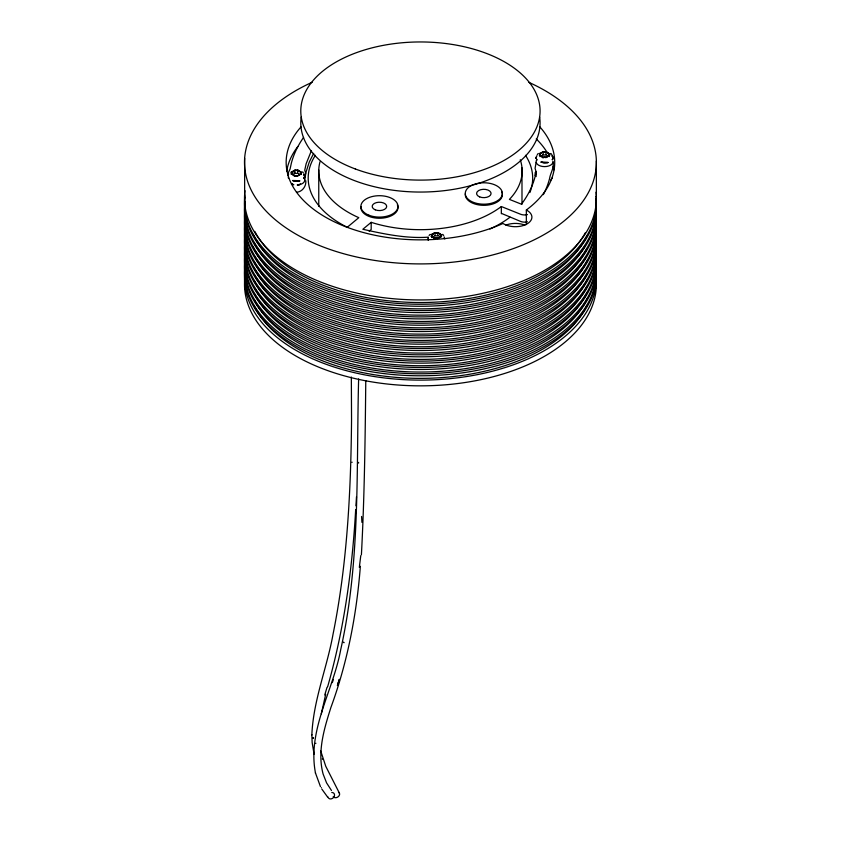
<?xml version="1.0" encoding="UTF-8"?>
<svg xmlns="http://www.w3.org/2000/svg" width="841" height="841" viewBox="0 0 841 841"><rect width="100%" height="100%" fill="white"/><g stroke="black" fill="none" stroke-linecap="round" stroke-linejoin="round"><path stroke-width="1.26" d="M295.412 170.471L298.555 170.324L294.928 170.366L291.144 172.321L291.459 171.816L292.069 172.868L291.144 173.919L294.434 175.391M300.521 173.067L301.141 174.423L300.521 172.92L301.456 172.321L300.763 172.373L301.614 172.847L300.552 172.783M440.642 235.575L441.567 234.765L440.863 234.828L441.725 235.301L440.642 235.312L441.241 236.868L440.779 235.964M444.805 238.991L444.059 236.836M540.206 155.07L539.733 153.377L540.206 155.07L539.417 155.48L542.708 156.952M548.805 154.691L549.741 153.882L549.036 153.935L549.898 154.408L548.805 154.429L549.415 155.984L548.952 155.07M358.634 378.934C356.227 469.278 360.6 561.042 340.668 649.851C333.152 690.829 307.102 730.398 315.522 773.257M365.772 380.679C365.194 438.708 364.479 496.8 361.409 554.755M427.985 239.317L428.258 237.309M292.731 180.531C298.849 182.171 304.505 180.552 292.731 180.531L295.559 181.299L299.869 180.868M541.015 162.092C547.134 163.732 552.779 162.113 541.015 162.092L543.843 162.86L548.153 162.429M292.731 172.016L294.108 171.732M301.456 173.919L297.672 175.685L294.045 175.906L294.918 176.095L291.69 173.814M441.567 236.363L437.772 238.14L434.145 238.36L435.028 238.55L431.244 236.363L434.534 237.845M549.741 155.48L545.946 157.246L542.319 157.477L543.191 157.656L539.975 155.385M358.581 463.097L358.602 462.392M311.853 734.95C313.262 700.427 326.97 667.943 333.047 634.188C347.28 563.575 350.907 491.239 351.549 419.365L351.338 377.041M305.798 180.731C306.429 186.229 302.15 192.042 296.463 192.232M352.022 462.424L352.032 462.14M535.076 175.548L535.202 172.447M299.827 174.455L297.672 173.204L297.682 170.134M440.516 236.552L437.772 235.659L437.793 232.589L438.666 232.778L435.039 232.82L431.244 234.765L431.57 234.261L431.801 236.268M549.184 156.636L545.946 154.765L545.956 151.695L546.839 151.885L543.202 151.927L539.417 153.882M288.652 174.055L288.137 175.18M536.936 155.627L536.159 157.582M536.915 160.063L536.18 158.108M288.137 177.703L288.652 178.176M356.489 496.789L355.943 505.798M428.248 240.158L428.006 238.991L428.258 239.832M355.68 509.551C352.295 569.378 344.148 629.047 327.633 686.75M360.358 566.298C356.647 614.382 347.554 662.098 330.912 707.449C323.985 729.273 317.183 751.896 323.112 774.046L326.571 782.876L331.48 790.487M315.806 743.444L315.838 743.213M359.338 567.36L360.778 555.617M436.784 232.989L437.793 232.589M291.144 173.919L292.069 173.12L291.774 172.31L291.69 174.129M431.244 236.363L432.169 235.575L431.244 234.765M343.57 642.44L344.043 642.682L343.622 642.156M321.325 713.83L325.688 694.34M305.598 173.467L309.257 162.061L313.682 153.377M536.915 159.674A8.452 4.878 0 0 0 536.159 162.166L535.076 168.368L536.127 171.785C534.067 183.643 528.611 194.628 521.452 204.205L509.404 199.391A101.698 58.712 0 0 0 520.264 159.758M333.351 679.433L332.342 682.619M338.418 682.356L339.344 679.349L337.42 685.552L338.46 682.198M543.328 194.628A195.785 113.041 0 0 0 549.562 178.607C550.382 172.91 554.345 167.99 553 162.166A8.452 4.878 0 0 0 552.989 161.314M324.742 694.971L327.065 687.255M287.895 175.695L288.158 174.854M287.727 173.95L290.092 168.999L291.312 163.312A195.785 113.041 0 0 1 303.569 137.44M299.869 184.6L297.346 184.967L299.869 184.6A8.452 4.878 0 0 0 304.715 179.753L305.798 173.54L304.747 170.124L306.156 163.722L311.464 150.539M294.918 176.095L297.188 175.527M435.028 238.55L437.299 237.982M543.191 157.656L545.462 157.088M552.232 155.942C554.324 157.025 551.097 162.103 553 158.434L552.222 155.627L553 158.434M303.937 178.176L304.715 176.862L303.937 174.055L304.715 176.862L303.958 178.502L304.715 176.021L303.958 174.381M545.956 151.695L543.685 152.032M550.781 180.1L552.19 177.987M292.868 184.389L291.816 183.864L293.824 184.736L292.731 184.6A8.452 4.878 0 0 1 291.449 184.168M292.184 171.942L294.918 170.134L297.188 170.471M432.295 234.387L435.028 232.589L436.027 232.989M540.469 153.504L543.191 151.695L545.462 152.032M295.412 175.527L297.682 176.095L300.405 174.098M435.512 237.982L437.793 238.55L440.19 236.994L439.055 237.646M543.685 157.088L545.956 157.656L548.689 155.659M429.11 235.459L430.108 234.366M537.283 154.576L538.282 153.483M552.222 159.737L552.716 158.938M347.386 227.175L358.802 217.661A101.698 58.712 0 0 1 320 161.777M527.454 214.592A7.033 4.068 0 0 1 520.558 214.234L501.331 206.539A101.698 58.712 0 0 1 374.266 223.275L371.186 222.329L362.839 229.278C384.211 234.029 406.182 238.686 428.153 237.183M369.167 231.18L371.186 229.509L371.186 222.329M527.454 221.782A7.033 4.068 0 0 1 520.558 221.414L501.656 213.477M510.014 217.199L509.488 217.588A112.252 64.81 0 0 1 489.925 229.036M293.856 175.044L292.51 174.539M542.13 156.605L540.795 156.1M433.956 237.498L432.621 236.994M436.521 233.01L437.299 232.925M312.905 737.568L313.378 738.377L312.905 737.568L312.905 738.146M298.744 170.965L301.456 172.321M547.018 152.526L549.741 153.882M438.855 233.42L441.567 234.765M435.733 232.957L437.078 232.957M292.773 174.455L294.928 173.204A2.639 1.524 0 0 0 297.672 173.204M539.975 156.636L543.202 154.765A2.639 1.524 0 0 0 545.946 154.765M431.801 237.53L435.039 235.659A2.639 1.524 0 0 0 437.772 235.659M540.353 154.628L539.417 155.48M300.521 183.895L298.481 184.883M300.09 171.48L297.672 170.366M548.364 153.041L545.946 151.927M440.19 233.935L437.772 232.82M435.522 232.925L436.29 233.01M291.144 172.321L291.69 172.237M553 162.166L552.821 162.818M546.45 152.21L549.184 153.798L549.184 155.69M298.166 170.639L300.899 172.237L300.899 174.129M438.277 233.094L441.01 234.692L441.01 236.584M321.483 787.796L321.43 787.691M541.047 153.157L541.93 152.389M432.873 234.05L433.756 233.272M292.763 171.596L293.646 170.818M548.111 155.974L547.228 156.762M299.827 174.413L298.954 175.201M539.712 126.739A134.276 77.519 0 0 1 526.34 209.998L527.076 210.408A16.536 9.545 0 0 1 527.076 223.906A16.536 9.545 0 0 1 503.685 223.906L502.992 223.475A134.276 77.519 0 0 1 334.802 222.045A134.276 77.519 0 0 1 300.994 126.917M322.46 759.265L322.303 758.803M550.866 153.483L551.875 154.576M442.702 234.366L443.701 235.459M302.592 171.911L303.265 172.584M327.527 796.953L321.851 789.11M339.47 793.273L325.751 766.267L320.726 750.971M320.463 786.608L315.407 772.837M536.159 162.418L536.411 162.996A8.452 4.878 0 0 0 544.579 166.613A8.452 4.878 0 0 0 552.737 162.996M304.715 179.49L304.463 178.912A8.452 4.878 0 0 0 303.958 178.113M314.092 754.209L312.148 742.592L311.853 734.592M361.577 516.479L361.935 522.366M543.191 151.695L543.202 154.765M435.028 232.589L435.039 235.659M294.918 170.134L294.928 173.204M596.353 160.988L596.353 197.015M536.127 171.785L536.127 176.578M526.34 209.998L526.34 224.589M521.988 167.885L521.988 204.237M501.331 206.539L501.331 213.719M431.801 234.692L431.801 236.584M318.76 169.935L318.76 206.287M244.647 158.287L244.647 194.313M539.617 116.962A119.632 69.067 0 0 1 420.437 192.053A119.632 69.067 0 0 1 301.257 116.962M596.048 259.722A175.937 101.572 0 0 1 419.133 367.454A175.937 101.572 0 0 1 245.004 258.229M596.048 261.74A175.937 101.572 0 0 1 419.133 369.462A175.937 101.572 0 0 1 245.004 260.237M596.048 266.05A175.937 101.572 0 0 1 419.133 373.772A175.937 101.572 0 0 1 245.004 264.547M596.048 268.058A175.937 101.572 0 0 1 419.133 375.79A175.937 101.572 0 0 1 245.004 266.565M596.048 272.368A175.937 101.572 0 0 1 419.133 380.1A175.937 101.572 0 0 1 245.004 270.865M596.048 278.119A175.937 101.572 0 0 1 419.133 385.84A175.937 101.572 0 0 1 245.004 276.615M286.697 171.238A134.276 77.519 0 0 1 297.882 146.471M536.243 138.902A134.276 77.519 0 0 1 546.661 151.695M553.157 166.392A134.276 77.519 0 0 1 553.946 169.871M528.936 82.376A175.937 101.572 0 0 1 549.667 231.264A175.937 101.572 0 0 1 290.965 231.107A175.937 101.572 0 0 1 312.221 82.25M596.048 192.211A175.937 101.572 0 0 1 419.133 299.943A175.937 101.572 0 0 1 245.004 190.718M525.488 155.312A112.252 64.81 0 0 1 529.872 192.568M347.543 227.417A112.252 64.81 0 0 1 315.386 155.312M505.893 225.136A16.536 9.545 0 0 1 524.868 225.136M501.741 191.853A18.544 10.702 0 0 1 485.436 205.288A18.544 10.702 0 0 1 465.357 193.693M397.351 204.784A18.544 10.702 0 0 1 381.057 218.218A18.544 10.702 0 0 1 360.968 206.623M474.093 184.368A18.544 10.702 0 0 1 502.35 192.957A18.544 10.702 0 0 1 475.659 203.091A18.544 10.702 0 0 1 473.189 184.705M587.071 305.22A172.931 99.837 0 0 1 585.935 307.491M585.325 308.615A172.931 99.837 0 0 1 418.135 378.355A172.931 99.837 0 0 1 254.224 306.071M587.071 298.902A172.931 99.837 0 0 1 422.224 372.037A172.931 99.837 0 0 1 254.791 300.878M596.048 196.521A175.937 101.572 0 0 1 419.133 304.253A175.937 101.572 0 0 1 245.004 195.017M585.325 232.768A172.931 99.837 0 0 1 419.154 302.518A172.931 99.837 0 0 1 254.791 231.359M596.048 255.422A175.937 101.572 0 0 1 419.133 363.144A175.937 101.572 0 0 1 245.004 253.919M587.071 292.584A172.931 99.837 0 0 1 585.935 294.844M585.325 295.979A172.931 99.837 0 0 1 418.135 365.719A172.931 99.837 0 0 1 254.224 293.435M596.048 198.529A175.937 101.572 0 0 1 419.133 306.261A175.937 101.572 0 0 1 245.004 197.036M596.048 202.839A175.937 101.572 0 0 1 419.133 310.571A175.937 101.572 0 0 1 245.004 201.346M587.071 235.69A172.931 99.837 0 0 1 422.224 308.836A172.931 99.837 0 0 1 254.791 237.677M254.224 236.542A172.931 99.837 0 0 1 253.141 234.271M596.048 253.404A175.937 101.572 0 0 1 419.133 361.136A175.937 101.572 0 0 1 245.004 251.911M596.048 249.094A175.937 101.572 0 0 1 419.133 356.826A175.937 101.572 0 0 1 245.004 247.601M587.071 286.255A172.931 99.837 0 0 1 422.224 359.401A172.931 99.837 0 0 1 254.791 288.242M596.048 204.857A175.937 101.572 0 0 1 419.133 312.579A175.937 101.572 0 0 1 245.004 203.354M596.048 209.157A175.937 101.572 0 0 1 419.133 316.889A175.937 101.572 0 0 1 245.004 207.664M585.325 245.414A172.931 99.837 0 0 1 419.154 315.154A172.931 99.837 0 0 1 254.791 243.995M596.048 247.086A175.937 101.572 0 0 1 419.133 354.818A175.937 101.572 0 0 1 245.004 245.583M596.048 242.776A175.937 101.572 0 0 1 419.133 350.508A175.937 101.572 0 0 1 245.004 241.283M587.071 279.937A172.931 99.837 0 0 1 585.935 282.208M585.325 283.333A172.931 99.837 0 0 1 418.135 353.073A172.931 99.837 0 0 1 254.224 280.789M596.048 211.175A175.937 101.572 0 0 1 419.133 318.897A175.937 101.572 0 0 1 245.004 209.672M596.048 215.485A175.937 101.572 0 0 1 419.133 323.207A175.937 101.572 0 0 1 245.004 213.982M587.071 248.337A172.931 99.837 0 0 1 422.224 321.472A172.931 99.837 0 0 1 254.791 250.313M254.224 249.188A172.931 99.837 0 0 1 253.141 246.907M596.048 240.768A175.937 101.572 0 0 1 419.133 348.489A175.937 101.572 0 0 1 245.004 239.264M596.048 236.458A175.937 101.572 0 0 1 419.133 344.179A175.937 101.572 0 0 1 245.004 234.954M587.071 273.619A172.931 99.837 0 0 1 422.224 346.755A172.931 99.837 0 0 1 254.791 275.596M596.048 217.493A175.937 101.572 0 0 1 419.133 325.225A175.937 101.572 0 0 1 245.004 216M596.048 221.803A175.937 101.572 0 0 1 419.133 329.535A175.937 101.572 0 0 1 245.004 220.3M585.325 258.05A172.931 99.837 0 0 1 419.154 327.801A172.931 99.837 0 0 1 254.791 256.642M596.048 234.439A175.937 101.572 0 0 1 419.133 342.171A175.937 101.572 0 0 1 245.004 232.946M596.048 230.14A175.937 101.572 0 0 1 419.133 337.861A175.937 101.572 0 0 1 245.004 228.636M585.325 270.697A172.931 99.837 0 0 1 418.135 340.437A172.931 99.837 0 0 1 254.224 268.153M596.048 223.811A175.937 101.572 0 0 1 419.133 331.543A175.937 101.572 0 0 1 245.004 222.318M596.048 228.121A175.937 101.572 0 0 1 419.133 335.853A175.937 101.572 0 0 1 245.004 226.628M587.071 260.973A172.931 99.837 0 0 1 422.224 334.119A172.931 99.837 0 0 1 254.791 262.96M338.492 792.19A3.585 2.754 -28.2 0 1 338.313 796.648A3.585 2.754 -28.2 0 1 333.194 796.679M331.775 792.506A3.585 2.88 -42.6 0 1 334.518 795.187A3.585 2.88 -42.6 0 1 331.47 798.813A3.585 2.88 -42.6 0 1 328.022 796.984M536.18 157.256L536.159 158.434L536.18 157.256M355.28 168.957A119.632 69.067 0 0 0 539.911 114.639A119.632 69.067 0 0 0 366.129 49.482A119.632 69.067 0 0 0 355.28 168.957M368.81 215.17A18.544 10.702 0 0 0 397.919 207.338A18.544 10.702 0 0 0 371.606 196.699A18.544 10.702 0 0 0 368.81 215.17M375.286 209.829A7.254 4.184 0 0 0 386.66 206.77A7.254 4.184 0 0 0 376.379 202.607A7.254 4.184 0 0 0 375.286 209.829M479.664 196.899A7.254 4.184 0 0 0 491.049 193.84A7.254 4.184 0 0 0 480.758 189.688A7.254 4.184 0 0 0 479.664 196.899"/></g></svg>
